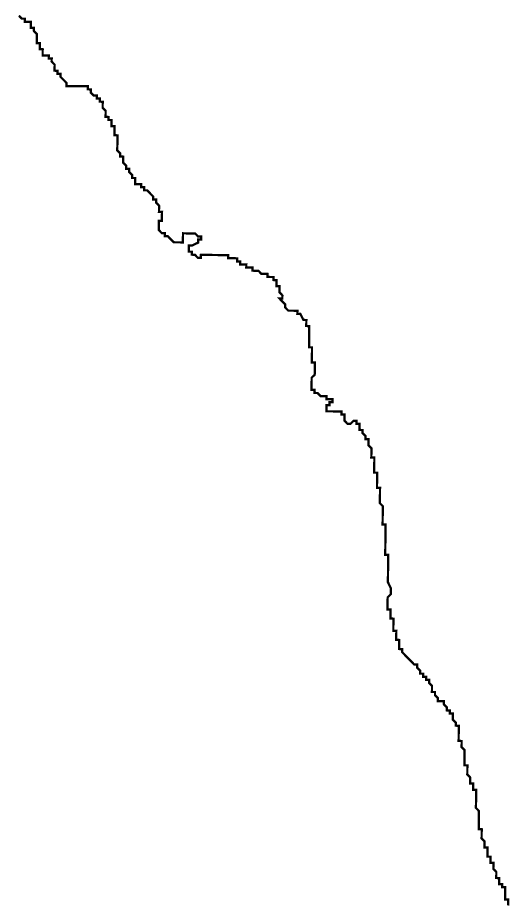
# Model space of a CAD drawing. Header units: metres. Extents: x 257673 to 289848, y 2129691 to 2228029.
# Drawn here: x 270957 to 271602, y 2164241 to 2165404 of the extents above; entities that cross this region are included whole.
import ezdxf

# ---------------------------------------------------------------- set-up
doc = ezdxf.new("R2010")
doc.units = ezdxf.units.M
doc.header["$MEASUREMENT"] = 0
doc.layers.add('HAZARDS LINE', color=1, linetype='Continuous')

msp = doc.modelspace()

# ---------------------------------------------------------------- linework, layer by layer
at = {"layer": 'HAZARDS LINE', "lineweight": 18}
msp.add_lwpolyline([(271600.8, 2164238, 2.98, 2.98, 0), (271600.9, 2164242, 2.98, 2.98, 0), (271600.9, 2164246, 2.98, 2.98, 0), (271596.9, 2164246, 2.98, 2.98, 0), (271597, 2164250, 2.98, 2.98, 0), (271597, 2164254, 2.98, 2.98, 0), (271597.1, 2164258, 2.98, 2.98, 0), (271597.1, 2164262, 2.98, 2.98, 0), (271593.2, 2164262, 2.98, 2.98, 0), (271593.2, 2164266, 2.98, 2.98, 0), (271589.2, 2164266, 2.98, 2.98, 0), (271589.3, 2164270, 2.98, 2.98, 0), (271589.3, 2164274, 2.98, 2.98, 0), (271585.3, 2164274.1, 2.98, 2.98, 0), (271585.4, 2164278.1, 2.98, 2.98, 0), (271585.4, 2164282.1, 2.98, 2.98, 0), (271581.5, 2164286.1, 2.98, 2.98, 0), (271581.6, 2164290.1, 2.98, 2.98, 0), (271581.6, 2164294.1, 2.98, 2.98, 0), (271577.6, 2164294.1, 2.98, 2.98, 0), (271577.7, 2164298.1, 2.98, 2.98, 0), (271577.7, 2164302.1, 2.98, 2.98, 0), (271573.8, 2164302.1, 2.98, 2.98, 0), (271573.8, 2164306.1, 2.98, 2.98, 0), (271573.9, 2164310.1, 2.98, 2.98, 0), (271573.9, 2164314.1, 2.98, 2.98, 0), (271569.9, 2164314.2, 2.98, 2.98, 0), (271570, 2164318.1, 2.98, 2.98, 0), (271570, 2164322.1, 2.98, 2.98, 0), (271566.1, 2164326.2, 2.98, 2.98, 0), (271566.2, 2164330.2, 2.98, 2.98, 0), (271566.2, 2164334.1, 2.98, 2.98, 0), (271566.3, 2164338.1, 2.98, 2.98, 0), (271562.3, 2164338.2, 2.98, 2.98, 0), (271562.3, 2164342.2, 2.98, 2.98, 0), (271562.4, 2164346.2, 2.98, 2.98, 0), (271562.4, 2164350.1, 2.98, 2.98, 0), (271562.5, 2164354.1, 2.98, 2.98, 0), (271562.6, 2164358.1, 2.98, 2.98, 0), (271562.6, 2164362.1, 2.98, 2.98, 0), (271558.7, 2164366.1, 2.98, 2.98, 0), (271558.7, 2164370.1, 2.98, 2.98, 0), (271558.8, 2164374.1, 2.98, 2.98, 0), (271558.8, 2164378.1, 2.98, 2.98, 0), (271558.9, 2164382.1, 2.98, 2.98, 0), (271558.9, 2164386.1, 2.98, 2.98, 0), (271559, 2164390.1, 2.98, 2.98, 0), (271555, 2164390.1, 2.98, 2.98, 0), (271555.1, 2164394.1, 2.98, 2.98, 0), (271555.1, 2164398.1, 2.98, 2.98, 0), (271551.1, 2164398.1, 2.98, 2.98, 0), (271551.2, 2164402.1, 2.98, 2.98, 0), (271551.2, 2164406.1, 2.98, 2.98, 0), (271547.3, 2164410.2, 2.98, 2.98, 0), (271547.4, 2164414.2, 2.98, 2.98, 0), (271547.4, 2164418.1, 2.98, 2.98, 0), (271547.5, 2164422.1, 2.98, 2.98, 0), (271543.5, 2164422.2, 2.98, 2.98, 0), (271543.5, 2164426.2, 2.98, 2.98, 0), (271543.6, 2164430.2, 2.98, 2.98, 0), (271543.6, 2164434.1, 2.98, 2.98, 0), (271543.7, 2164438.1, 2.98, 2.98, 0), (271543.7, 2164442.1, 2.98, 2.98, 0), (271539.8, 2164446.2, 2.98, 2.98, 0), (271539.9, 2164450.1, 2.98, 2.98, 0), (271539.9, 2164454.1, 2.98, 2.98, 0), (271535.9, 2164454.2, 2.98, 2.98, 0), (271536, 2164458.2, 2.98, 2.98, 0), (271536, 2164462.2, 2.98, 2.98, 0), (271536.1, 2164466.1, 2.98, 2.98, 0), (271536.1, 2164470.1, 2.98, 2.98, 0), (271536.2, 2164474.1, 2.98, 2.98, 0), (271532.2, 2164474.2, 2.98, 2.98, 0), (271532.3, 2164478.2, 2.98, 2.98, 0), (271528.3, 2164482.2, 2.98, 2.98, 0), (271528.4, 2164486.2, 2.98, 2.98, 0), (271528.4, 2164490.2, 2.98, 2.98, 0), (271524.5, 2164490.2, 2.98, 2.98, 0), (271524.5, 2164494.2, 2.98, 2.98, 0), (271520.5, 2164494.3, 2.98, 2.98, 0), (271520.6, 2164498.2, 2.98, 2.98, 0), (271516.6, 2164502.3, 2.98, 2.98, 0), (271516.7, 2164506.3, 2.98, 2.98, 0), (271512.7, 2164506.3, 2.98, 2.98, 0), (271508.7, 2164506.4, 2.98, 2.98, 0), (271508.8, 2164510.4, 2.98, 2.98, 0), (271504.9, 2164514.4, 2.98, 2.98, 0), (271504.9, 2164518.4, 2.98, 2.98, 0), (271500.9, 2164518.5, 2.98, 2.98, 0), (271501, 2164522.4, 2.98, 2.98, 0), (271501, 2164526.4, 2.98, 2.98, 0), (271497.1, 2164530.5, 2.98, 2.98, 0), (271497.1, 2164534.5, 2.98, 2.98, 0), (271493.2, 2164534.5, 2.98, 2.98, 0), (271493.2, 2164538.5, 2.98, 2.98, 0), (271489.2, 2164538.5, 2.98, 2.98, 0), (271489.3, 2164542.5, 2.98, 2.98, 0), (271485.3, 2164542.6, 2.98, 2.98, 0), (271485.3, 2164546.6, 2.98, 2.98, 0), (271481.4, 2164550.6, 2.98, 2.98, 0), (271481.5, 2164554.6, 2.98, 2.98, 0), (271477.5, 2164554.7, 2.98, 2.98, 0), (271473.6, 2164558.7, 2.98, 2.98, 0), (271469.6, 2164562.7, 2.98, 2.98, 0), (271465.7, 2164566.8, 2.98, 2.98, 0), (271461.8, 2164570.8, 2.98, 2.98, 0), (271461.8, 2164574.8, 2.98, 2.98, 0), (271457.8, 2164574.9, 2.98, 2.98, 0), (271457.9, 2164578.8, 2.98, 2.98, 0), (271457.9, 2164582.8, 2.98, 2.98, 0), (271458, 2164586.8, 2.98, 2.98, 0), (271454, 2164586.9, 2.98, 2.98, 0), (271454, 2164590.9, 2.98, 2.98, 0), (271454.1, 2164594.8, 2.98, 2.98, 0), (271454.2, 2164598.8, 2.98, 2.98, 0), (271450.2, 2164598.9, 2.98, 2.98, 0), (271450.2, 2164602.9, 2.98, 2.98, 0), (271450.3, 2164606.9, 2.98, 2.98, 0), (271450.3, 2164610.8, 2.98, 2.98, 0), (271450.4, 2164614.8, 2.98, 2.98, 0), (271446.4, 2164614.9, 2.98, 2.98, 0), (271446.5, 2164618.9, 2.98, 2.98, 0), (271446.5, 2164622.9, 2.98, 2.98, 0), (271446.6, 2164626.8, 2.98, 2.98, 0), (271442.6, 2164626.9, 2.98, 2.98, 0), (271442.6, 2164630.9, 2.98, 2.98, 0), (271442.7, 2164634.9, 2.98, 2.98, 0), (271442.7, 2164638.9, 2.98, 2.98, 0), (271442.8, 2164642.8, 2.98, 2.98, 0), (271446.8, 2164646.8, 2.98, 2.98, 0), (271446.9, 2164650.8, 2.98, 2.98, 0), (271446.9, 2164654.8, 2.98, 2.98, 0), (271443.1, 2164662.8, 2.98, 2.98, 0), (271443.1, 2164666.8, 2.98, 2.98, 0), (271443.2, 2164670.8, 2.98, 2.98, 0), (271443.2, 2164674.7, 2.98, 2.98, 0), (271443.3, 2164678.7, 2.98, 2.98, 0), (271443.3, 2164682.7, 2.98, 2.98, 0), (271443.4, 2164686.7, 2.98, 2.98, 0), (271443.5, 2164694.7, 2.98, 2.98, 0), (271443.5, 2164698.7, 2.98, 2.98, 0), (271439.6, 2164698.7, 2.98, 2.98, 0), (271439.6, 2164702.7, 2.98, 2.98, 0), (271439.7, 2164706.7, 2.98, 2.98, 0), (271439.7, 2164710.7, 2.98, 2.98, 0), (271439.8, 2164714.7, 2.98, 2.98, 0), (271439.8, 2164718.6, 2.98, 2.98, 0), (271439.9, 2164722.6, 2.98, 2.98, 0), (271439.9, 2164726.6, 2.98, 2.98, 0), (271440, 2164730.6, 2.98, 2.98, 0), (271440, 2164734.6, 2.98, 2.98, 0), (271440.1, 2164738.6, 2.98, 2.98, 0), (271436.1, 2164738.6, 2.98, 2.98, 0), (271436.2, 2164742.6, 2.98, 2.98, 0), (271436.2, 2164746.6, 2.98, 2.98, 0), (271436.3, 2164750.6, 2.98, 2.98, 0), (271436.3, 2164754.6, 2.98, 2.98, 0), (271436.4, 2164758.6, 2.98, 2.98, 0), (271436.4, 2164762.6, 2.98, 2.98, 0), (271432.5, 2164766.6, 2.98, 2.98, 0), (271432.5, 2164770.6, 2.98, 2.98, 0), (271432.6, 2164774.6, 2.98, 2.98, 0), (271432.7, 2164778.6, 2.98, 2.98, 0), (271432.7, 2164782.5, 2.98, 2.98, 0), (271432.8, 2164786.5, 2.98, 2.98, 0), (271428.8, 2164786.6, 2.98, 2.98, 0), (271428.8, 2164790.6, 2.98, 2.98, 0), (271428.9, 2164794.6, 2.98, 2.98, 0), (271428.9, 2164798.5, 2.98, 2.98, 0), (271429, 2164802.5, 2.98, 2.98, 0), (271429, 2164806.5, 2.98, 2.98, 0), (271425.1, 2164806.6, 2.98, 2.98, 0), (271425.1, 2164810.6, 2.98, 2.98, 0), (271425.2, 2164814.5, 2.98, 2.98, 0), (271425.2, 2164818.5, 2.98, 2.98, 0), (271425.3, 2164822.5, 2.98, 2.98, 0), (271425.3, 2164826.5, 2.98, 2.98, 0), (271421.3, 2164826.6, 2.98, 2.98, 0), (271421.4, 2164830.5, 2.98, 2.98, 0), (271421.4, 2164834.5, 2.98, 2.98, 0), (271421.5, 2164838.5, 2.98, 2.98, 0), (271417.6, 2164842.6, 2.98, 2.98, 0), (271417.6, 2164846.5, 2.98, 2.98, 0), (271417.7, 2164850.5, 2.98, 2.98, 0), (271413.7, 2164850.6, 2.98, 2.98, 0), (271413.7, 2164854.6, 2.98, 2.98, 0), (271409.8, 2164858.6, 2.98, 2.98, 0), (271409.9, 2164862.6, 2.98, 2.98, 0), (271405.9, 2164862.7, 2.98, 2.98, 0), (271405.9, 2164866.6, 2.98, 2.98, 0), (271406, 2164870.6, 2.98, 2.98, 0), (271402, 2164870.7, 2.98, 2.98, 0), (271402, 2164874.7, 2.98, 2.98, 0), (271398.1, 2164874.7, 2.98, 2.98, 0), (271394, 2164870.8, 2.98, 2.98, 0), (271390, 2164870.8, 2.98, 2.98, 0), (271386.1, 2164874.9, 2.98, 2.98, 0), (271386.2, 2164878.9, 2.98, 2.98, 0), (271386.2, 2164882.9, 2.98, 2.98, 0), (271382.2, 2164882.9, 2.98, 2.98, 0), (271382.3, 2164886.9, 2.98, 2.98, 0), (271378.3, 2164886.9, 2.98, 2.98, 0), (271374.3, 2164887, 2.98, 2.98, 0), (271370.3, 2164887.1, 2.98, 2.98, 0), (271366.3, 2164887.1, 2.98, 2.98, 0), (271362.3, 2164887.2, 2.98, 2.98, 0), (271362.4, 2164891.2, 2.98, 2.98, 0), (271362.5, 2164895.1, 2.98, 2.98, 0), (271366.4, 2164895.1, 2.98, 2.98, 0), (271366.5, 2164899.1, 2.98, 2.98, 0), (271370.5, 2164899, 2.98, 2.98, 0), (271370.5, 2164903, 2.98, 2.98, 0), (271366.5, 2164903.1, 2.98, 2.98, 0), (271362.6, 2164903.1, 2.98, 2.98, 0), (271362.6, 2164907.1, 2.98, 2.98, 0), (271358.6, 2164907.2, 2.98, 2.98, 0), (271354.6, 2164907.2, 2.98, 2.98, 0), (271350.7, 2164911.2, 2.98, 2.98, 0), (271346.7, 2164911.3, 2.98, 2.98, 0), (271346.8, 2164915.3, 2.98, 2.98, 0), (271342.8, 2164915.3, 2.98, 2.98, 0), (271342.8, 2164919.3, 2.98, 2.98, 0), (271342.9, 2164923.3, 2.98, 2.98, 0), (271343, 2164927.3, 2.98, 2.98, 0), (271343, 2164931.3, 2.98, 2.98, 0), (271347, 2164935.2, 2.98, 2.98, 0), (271347.1, 2164939.2, 2.98, 2.98, 0), (271347.2, 2164943.2, 2.98, 2.98, 0), (271347.2, 2164947.2, 2.98, 2.98, 0), (271347.3, 2164951.2, 2.98, 2.98, 0), (271343.3, 2164951.2, 2.98, 2.98, 0), (271343.3, 2164955.2, 2.98, 2.98, 0), (271343.4, 2164959.2, 2.98, 2.98, 0), (271343.4, 2164963.2, 2.98, 2.98, 0), (271343.5, 2164967.2, 2.98, 2.98, 0), (271343.5, 2164971.2, 2.98, 2.98, 0), (271339.6, 2164971.2, 2.98, 2.98, 0), (271339.6, 2164975.2, 2.98, 2.98, 0), (271339.7, 2164979.2, 2.98, 2.98, 0), (271339.7, 2164983.2, 2.98, 2.98, 0), (271339.8, 2164987.2, 2.98, 2.98, 0), (271339.8, 2164991.1, 2.98, 2.98, 0), (271339.9, 2164995.1, 2.98, 2.98, 0), (271339.9, 2164999.1, 2.98, 2.98, 0), (271335.9, 2164999.2, 2.98, 2.98, 0), (271336, 2165003.2, 2.98, 2.98, 0), (271336.1, 2165007.1, 2.98, 2.98, 0), (271332.1, 2165007.2, 2.98, 2.98, 0), (271328.2, 2165015.2, 2.98, 2.98, 0), (271324.2, 2165015.3, 2.98, 2.98, 0), (271324.3, 2165019.3, 2.98, 2.98, 0), (271320.3, 2165019.3, 2.98, 2.98, 0), (271316.3, 2165019.4, 2.98, 2.98, 0), (271312.3, 2165019.4, 2.98, 2.98, 0), (271308.4, 2165023.5, 2.98, 2.98, 0), (271308.4, 2165027.5, 2.98, 2.98, 0), (271304.5, 2165031.5, 2.98, 2.98, 0), (271300.6, 2165035.5, 2.98, 2.98, 0), (271304.5, 2165035.5, 2.98, 2.98, 0), (271304.6, 2165039.5, 2.98, 2.98, 0), (271300.7, 2165043.5, 2.98, 2.98, 0), (271300.7, 2165047.5, 2.98, 2.98, 0), (271300.8, 2165051.5, 2.98, 2.98, 0), (271296.8, 2165051.5, 2.98, 2.98, 0), (271296.8, 2165055.5, 2.98, 2.98, 0), (271296.9, 2165059.5, 2.98, 2.98, 0), (271292.9, 2165059.6, 2.98, 2.98, 0), (271293, 2165063.5, 2.98, 2.98, 0), (271289, 2165063.6, 2.98, 2.98, 0), (271285, 2165063.7, 2.98, 2.98, 0), (271285, 2165067.6, 2.98, 2.98, 0), (271281.1, 2165067.7, 2.98, 2.98, 0), (271277.1, 2165067.7, 2.98, 2.98, 0), (271273.1, 2165071.8, 2.98, 2.98, 0), (271269.1, 2165071.8, 2.98, 2.98, 0), (271265.2, 2165071.9, 2.98, 2.98, 0), (271265.2, 2165075.9, 2.98, 2.98, 0), (271261.2, 2165075.9, 2.98, 2.98, 0), (271257.2, 2165076, 2.98, 2.98, 0), (271257.3, 2165080, 2.98, 2.98, 0), (271253.3, 2165080, 2.98, 2.98, 0), (271249.3, 2165080.1, 2.98, 2.98, 0), (271249.4, 2165084.1, 2.98, 2.98, 0), (271245.4, 2165084.1, 2.98, 2.98, 0), (271245.4, 2165088.1, 2.98, 2.98, 0), (271241.5, 2165088.2, 2.98, 2.98, 0), (271237.5, 2165088.2, 2.98, 2.98, 0), (271233.5, 2165088.3, 2.98, 2.98, 0), (271233.5, 2165092.3, 2.98, 2.98, 0), (271229.6, 2165092.3, 2.98, 2.98, 0), (271225.6, 2165092.4, 2.98, 2.98, 0), (271221.6, 2165092.4, 2.98, 2.98, 0), (271217.6, 2165092.5, 2.98, 2.98, 0), (271213.6, 2165092.5, 2.98, 2.98, 0), (271209.6, 2165092.6, 2.98, 2.98, 0), (271205.6, 2165092.6, 2.98, 2.98, 0), (271201.6, 2165092.7, 2.98, 2.98, 0), (271197.7, 2165092.7, 2.98, 2.98, 0), (271197.6, 2165088.8, 2.98, 2.98, 0), (271193.6, 2165088.8, 2.98, 2.98, 0), (271189.7, 2165092.8, 2.98, 2.98, 0), (271185.7, 2165092.9, 2.98, 2.98, 0), (271185.8, 2165096.9, 2.98, 2.98, 0), (271181.8, 2165096.9, 2.98, 2.98, 0), (271181.8, 2165100.9, 2.98, 2.98, 0), (271181.9, 2165104.9, 2.98, 2.98, 0), (271185.9, 2165104.9, 2.98, 2.98, 0), (271193.9, 2165108.7, 2.98, 2.98, 0), (271193.9, 2165112.7, 2.98, 2.98, 0), (271197.9, 2165112.7, 2.98, 2.98, 0), (271198, 2165116.7, 2.98, 2.98, 0), (271194, 2165116.7, 2.98, 2.98, 0), (271190.1, 2165120.8, 2.98, 2.98, 0), (271182.1, 2165120.9, 2.98, 2.98, 0), (271178.1, 2165120.9, 2.98, 2.98, 0), (271174.1, 2165121, 2.98, 2.98, 0), (271174.1, 2165117, 2.98, 2.98, 0), (271174, 2165113, 2.98, 2.98, 0), (271174, 2165109, 2.98, 2.98, 0), (271170, 2165109.1, 2.98, 2.98, 0), (271166, 2165109.1, 2.98, 2.98, 0), (271162, 2165109.2, 2.98, 2.98, 0), (271158.1, 2165113.2, 2.98, 2.98, 0), (271154.1, 2165117.3, 2.98, 2.98, 0), (271150.2, 2165117.3, 2.98, 2.98, 0), (271150.2, 2165121.3, 2.98, 2.98, 0), (271146.2, 2165121.3, 2.98, 2.98, 0), (271142.3, 2165125.4, 2.98, 2.98, 0), (271142.3, 2165129.4, 2.98, 2.98, 0), (271142.4, 2165133.4, 2.98, 2.98, 0), (271142.4, 2165137.3, 2.98, 2.98, 0), (271146.4, 2165137.3, 2.98, 2.98, 0), (271146.5, 2165141.3, 2.98, 2.98, 0), (271146.5, 2165145.3, 2.98, 2.98, 0), (271146.6, 2165149.3, 2.98, 2.98, 0), (271142.6, 2165149.3, 2.98, 2.98, 0), (271142.7, 2165153.3, 2.98, 2.98, 0), (271142.7, 2165157.3, 2.98, 2.98, 0), (271138.8, 2165161.3, 2.98, 2.98, 0), (271138.8, 2165165.3, 2.98, 2.98, 0), (271134.9, 2165165.4, 2.98, 2.98, 0), (271134.9, 2165169.3, 2.98, 2.98, 0), (271131, 2165173.4, 2.98, 2.98, 0), (271127, 2165177.4, 2.98, 2.98, 0), (271123.1, 2165177.5, 2.98, 2.98, 0), (271123.1, 2165181.5, 2.98, 2.98, 0), (271119.1, 2165181.5, 2.98, 2.98, 0), (271119.2, 2165185.5, 2.98, 2.98, 0), (271115.2, 2165185.6, 2.98, 2.98, 0), (271111.2, 2165185.6, 2.98, 2.98, 0), (271111.3, 2165189.6, 2.98, 2.98, 0), (271111.3, 2165193.6, 2.98, 2.98, 0), (271107.3, 2165193.6, 2.98, 2.98, 0), (271107.4, 2165197.6, 2.98, 2.98, 0), (271103.4, 2165201.7, 2.98, 2.98, 0), (271103.5, 2165205.7, 2.98, 2.98, 0), (271099.5, 2165205.7, 2.98, 2.98, 0), (271099.6, 2165209.7, 2.98, 2.98, 0), (271095.6, 2165213.7, 2.98, 2.98, 0), (271095.7, 2165217.7, 2.98, 2.98, 0), (271095.7, 2165221.7, 2.98, 2.98, 0), (271091.8, 2165221.8, 2.98, 2.98, 0), (271091.8, 2165225.8, 2.98, 2.98, 0), (271087.9, 2165229.8, 2.98, 2.98, 0), (271087.9, 2165233.8, 2.98, 2.98, 0), (271088, 2165237.8, 2.98, 2.98, 0), (271088, 2165241.8, 2.98, 2.98, 0), (271088.1, 2165245.7, 2.98, 2.98, 0), (271088.1, 2165249.7, 2.98, 2.98, 0), (271084.2, 2165249.8, 2.98, 2.98, 0), (271084.2, 2165253.8, 2.98, 2.98, 0), (271084.3, 2165257.8, 2.98, 2.98, 0), (271084.3, 2165261.7, 2.98, 2.98, 0), (271080.3, 2165261.8, 2.98, 2.98, 0), (271080.4, 2165265.8, 2.98, 2.98, 0), (271080.4, 2165269.8, 2.98, 2.98, 0), (271076.5, 2165269.8, 2.98, 2.98, 0), (271076.5, 2165273.8, 2.98, 2.98, 0), (271072.5, 2165273.9, 2.98, 2.98, 0), (271072.6, 2165277.8, 2.98, 2.98, 0), (271072.6, 2165281.8, 2.98, 2.98, 0), (271068.7, 2165285.9, 2.98, 2.98, 0), (271068.7, 2165289.9, 2.98, 2.98, 0), (271068.8, 2165293.8, 2.98, 2.98, 0), (271064.8, 2165293.9, 2.98, 2.98, 0), (271064.9, 2165297.9, 2.98, 2.98, 0), (271060.9, 2165297.9, 2.98, 2.98, 0), (271060.9, 2165301.9, 2.98, 2.98, 0), (271057, 2165302, 2.98, 2.98, 0), (271053, 2165306, 2.98, 2.98, 0), (271053.1, 2165310, 2.98, 2.98, 0), (271049.1, 2165310.1, 2.98, 2.98, 0), (271049.1, 2165314.1, 2.98, 2.98, 0), (271045.2, 2165314.1, 2.98, 2.98, 0), (271041.2, 2165314.2, 2.98, 2.98, 0), (271037.2, 2165314.2, 2.98, 2.98, 0), (271033.2, 2165314.3, 2.98, 2.98, 0), (271029.2, 2165314.3, 2.98, 2.98, 0), (271025.2, 2165314.4, 2.98, 2.98, 0), (271021.2, 2165314.4, 2.98, 2.98, 0), (271021.3, 2165318.4, 2.98, 2.98, 0), (271017.4, 2165322.5, 2.98, 2.98, 0), (271013.4, 2165326.5, 2.98, 2.98, 0), (271013.5, 2165330.5, 2.98, 2.98, 0), (271009.5, 2165330.5, 2.98, 2.98, 0), (271009.5, 2165334.5, 2.98, 2.98, 0), (271005.6, 2165334.6, 2.98, 2.98, 0), (271005.6, 2165338.6, 2.98, 2.98, 0), (271005.7, 2165342.5, 2.98, 2.98, 0), (271001.7, 2165346.6, 2.98, 2.98, 0), (271001.8, 2165350.6, 2.98, 2.98, 0), (270997.8, 2165350.6, 2.98, 2.98, 0), (270997.9, 2165354.6, 2.98, 2.98, 0), (270993.9, 2165354.7, 2.98, 2.98, 0), (270989.9, 2165354.7, 2.98, 2.98, 0), (270989.9, 2165358.7, 2.98, 2.98, 0), (270990, 2165362.7, 2.98, 2.98, 0), (270986, 2165362.8, 2.98, 2.98, 0), (270986.1, 2165366.7, 2.98, 2.98, 0), (270986.1, 2165370.7, 2.98, 2.98, 0), (270982.1, 2165370.8, 2.98, 2.98, 0), (270982.2, 2165374.8, 2.98, 2.98, 0), (270982.2, 2165378.8, 2.98, 2.98, 0), (270982.3, 2165382.7, 2.98, 2.98, 0), (270978.4, 2165386.8, 2.98, 2.98, 0), (270978.4, 2165390.8, 2.98, 2.98, 0), (270974.4, 2165390.8, 2.98, 2.98, 0), (270974.5, 2165394.8, 2.98, 2.98, 0), (270974.5, 2165398.8, 2.98, 2.98, 0), (270970.5, 2165398.8, 2.98, 2.98, 0), (270966.6, 2165398.9, 2.98, 2.98, 0), (270966.6, 2165402.9, 2.98, 2.98, 0), (270962.6, 2165402.9, 2.98, 2.98, 0), (270958.7, 2165407, 2.98, 2.98, 0)], format="xyseb", dxfattribs=at)

doc.saveas('drawing.dxf')
